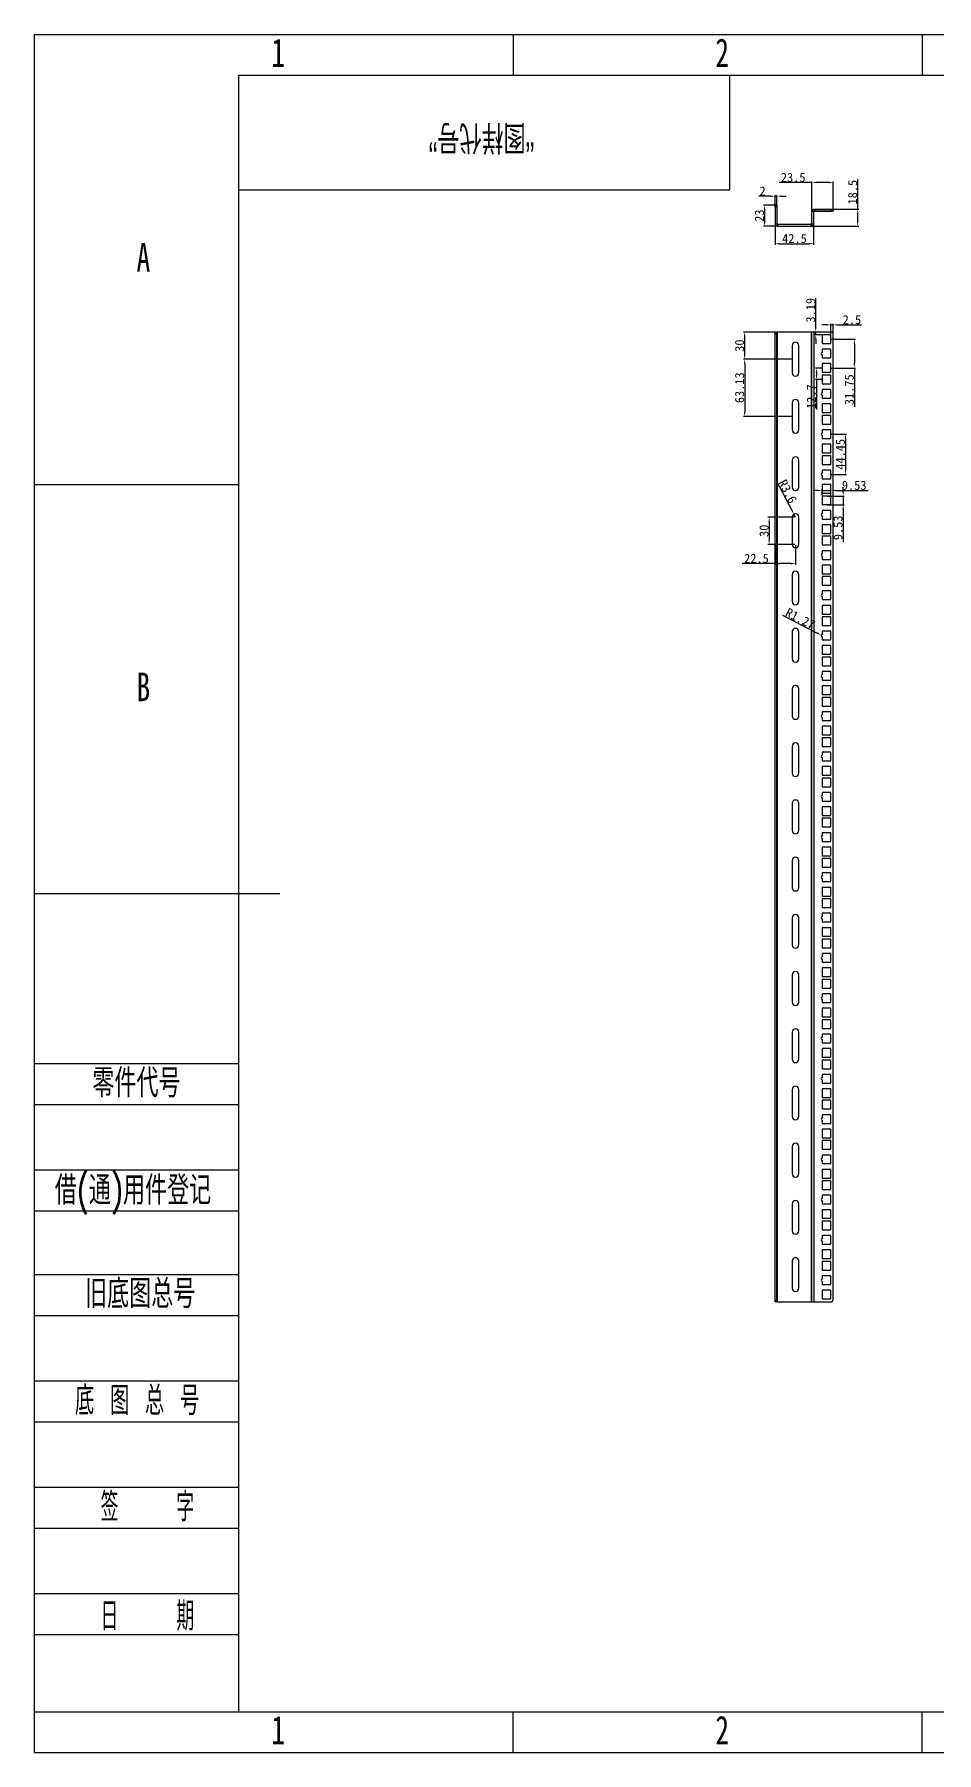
# Model space of a CAD drawing. Header units: millimetres. Extents: x -14348 to 6039, y -1826 to 2921.
# Drawn here: x -1327 to -331, y -1571 to 325 of the extents above; entities that cross this region are included whole.
import ezdxf

# ---------------------------------------------------------------- set-up
doc = ezdxf.new("R2010")
doc.units = ezdxf.units.MM
doc.layers.add('图框', color=7, linetype='Continuous')
doc.layers.add('标注', color=3, linetype='Continuous')
doc.layers.add('粗实线层', color=7, linetype='Continuous', lineweight=25)
doc.styles.add('SLDTEXTSTYLE0', font='TXT', dxfattribs={"width": 0.7, "bigfont": 'bigfont'})
doc.styles.add('SLDTEXTSTYLE2', font='TXT', dxfattribs={"width": 0.614286, "bigfont": 'bigfont'})
doc.styles.add('SLDTEXTSTYLE4', font='TXT', dxfattribs={"width": 0.566667, "bigfont": 'bigfont'})
doc.styles.add('SLDTEXTSTYLE5', font='TXT', dxfattribs={"width": 0.7})
doc.dimstyles.new('ISO-25', dxfattribs={"dimtxt": 10, "dimasz": 5, "dimexe": 1.25, "dimexo": 0.625, "dimtad": 1, "dimdsep": 46, "dimtxsty": 'Standard', "dimcen": 2.5, "dimadec": 0, "dimazin": 0, "dimtfac": 1, "dimtmove": 0, "dimatfit": 3, "dimfxl": 1, "dimarcsym": 0})

# ---------------------------------------------------------------- blocks, each defined once
blk = doc.blocks.new('*D126')
at = {"layer": 'Defpoints', "color": 0, "transparency": 16777216}
for p in [(-507.5, 136.7), (-521.2, 113.7), (-507, 113.7)]:
    blk.add_point(p, dxfattribs=at)
at = {"layer": '标注', "color": 0, "lineweight": -2, "transparency": 16777216}
for p, q in [((-508.1, 136.7), (-522.4, 136.7)), ((-521.2, 131.7), (-521.2, 118.7)), ((-507.6, 113.7), (-522.4, 113.7))]:
    blk.add_line(p, q, dxfattribs=at)
at = {"layer": '标注', "color": 0, "transparency": 16777216}
for points in [[(-522, 131.7), (-520.3, 131.7), (-521.2, 136.7)], [(-522, 118.7), (-520.3, 118.7), (-521.2, 113.7)]]:
    blk.add_solid(points, dxfattribs=at)
at = {"layer": '标注', "color": 0, "transparency": 16777216, "insert": (-526.8, 125.2), "char_height": 10, "attachment_point": 5, "rotation": 90}
blk.add_mtext('23', dxfattribs=at)
blk = doc.blocks.new('*D127')
at = {"layer": 'Defpoints', "color": 0, "transparency": 16777216}
for p in [(-509.5, 125.4), (-467, 122.9), (-467, 94.2)]:
    blk.add_point(p, dxfattribs=at)
at = {"layer": '标注', "color": 0, "lineweight": -2, "transparency": 16777216}
for p, q in [((-509.5, 124.8), (-509.5, 93)), ((-467, 122.3), (-467, 93)), ((-504.5, 94.2), (-472, 94.2))]:
    blk.add_line(p, q, dxfattribs=at)
at = {"layer": '标注', "color": 0, "transparency": 16777216}
for points in [[(-504.5, 95.1), (-504.5, 93.4), (-509.5, 94.2)], [(-472, 95.1), (-472, 93.4), (-467, 94.2)]]:
    blk.add_solid(points, dxfattribs=at)
at = {"layer": '标注', "color": 0, "transparency": 16777216, "insert": (-488.2, 99.9), "char_height": 10, "attachment_point": 5}
blk.add_mtext('42.5', dxfattribs=at)
blk = doc.blocks.new('*D128')
at = {"layer": 'Defpoints', "color": 0, "transparency": 16777216}
for p in [(-466.5, 132.2), (-418.4, 132.2), (-469.5, 113.7)]:
    blk.add_point(p, dxfattribs=at)
at = {"layer": '标注', "color": 0, "lineweight": -2, "transparency": 16777216}
for p, q in [((-418.4, 132.2), (-418.4, 165.1)), ((-465.8, 132.2), (-417.2, 132.2)), ((-418.4, 118.7), (-418.4, 127.2)), ((-468.8, 113.7), (-417.2, 113.7))]:
    blk.add_line(p, q, dxfattribs=at)
at = {"layer": '标注', "color": 0, "transparency": 16777216}
for points in [[(-419.2, 127.2), (-417.6, 127.2), (-418.4, 132.2)], [(-419.2, 118.7), (-417.6, 118.7), (-418.4, 113.7)]]:
    blk.add_solid(points, dxfattribs=at)
at = {"layer": '标注', "color": 0, "transparency": 16777216, "insert": (-424, 151.1), "char_height": 10, "attachment_point": 5, "rotation": 90}
blk.add_mtext('18.5', dxfattribs=at)
blk = doc.blocks.new('*D129')
at = {"layer": 'Defpoints', "color": 0, "transparency": 16777216}
for p in [(-469, 161.7), (-469, 129.7), (-445.5, 130.2)]:
    blk.add_point(p, dxfattribs=at)
at = {"layer": '标注', "color": 0, "lineweight": -2, "transparency": 16777216}
for p, q in [((-469, 161.7), (-505.2, 161.7)), ((-469, 130.3), (-469, 163)), ((-450.5, 161.7), (-464, 161.7)), ((-445.5, 130.8), (-445.5, 163))]:
    blk.add_line(p, q, dxfattribs=at)
at = {"layer": '标注', "color": 0, "transparency": 16777216}
for points in [[(-464, 162.6), (-464, 160.9), (-469, 161.7)], [(-450.5, 162.6), (-450.5, 160.9), (-445.5, 161.7)]]:
    blk.add_solid(points, dxfattribs=at)
at = {"layer": '标注', "color": 0, "transparency": 16777216, "insert": (-489.6, 167.4), "char_height": 10, "attachment_point": 5}
blk.add_mtext('23.5', dxfattribs=at)
blk = doc.blocks.new('*D130')
at = {"layer": 'Defpoints', "color": 0, "transparency": 16777216}
for p in [(-509.5, 146.7), (-509.5, 136.7), (-507.5, 136.7)]:
    blk.add_point(p, dxfattribs=at)
at = {"layer": '标注', "color": 0, "lineweight": -2, "transparency": 16777216}
for p, q in [((-514.5, 146.7), (-527.4, 146.7)), ((-509.5, 137.3), (-509.5, 147.9)), ((-507.5, 146.7), (-509.5, 146.7)), ((-507.5, 137.3), (-507.5, 147.9)), ((-502.5, 146.7), (-497.5, 146.7))]:
    blk.add_line(p, q, dxfattribs=at)
at = {"layer": '标注', "color": 0, "transparency": 16777216}
for points in [[(-514.5, 147.5), (-514.5, 145.8), (-509.5, 146.7)], [(-502.5, 147.5), (-502.5, 145.8), (-507.5, 146.7)]]:
    blk.add_solid(points, dxfattribs=at)
at = {"layer": '标注', "color": 0, "transparency": 16777216, "insert": (-523.4, 152.3), "char_height": 10, "attachment_point": 5}
blk.add_mtext('2', dxfattribs=at)
blk = doc.blocks.new('*D142')
at = {"layer": 'Defpoints', "color": 0, "transparency": 16777216}
for p in [(-464.7, -3.2), (-452.7, -3.2), (-452.7, -6.4)]:
    blk.add_point(p, dxfattribs=at)
at = {"layer": '标注', "color": 0, "lineweight": -2, "transparency": 16777216}
for p, q in [((-464.7, 1.8), (-464.7, 34.7)), ((-453.4, -3.2), (-466, -3.2)), ((-453.4, -6.4), (-466, -6.4)), ((-464.7, -6.4), (-464.7, -3.2)), ((-464.7, -11.4), (-464.7, -16.4))]:
    blk.add_line(p, q, dxfattribs=at)
at = {"layer": '标注', "color": 0, "transparency": 16777216}
for points in [[(-465.5, 1.8), (-463.9, 1.8), (-464.7, -3.2)], [(-465.5, -11.4), (-463.9, -11.4), (-464.7, -6.4)]]:
    blk.add_solid(points, dxfattribs=at)
at = {"layer": '标注', "color": 0, "transparency": 16777216, "insert": (-470.3, 20.8), "char_height": 10, "attachment_point": 5, "rotation": 90}
blk.add_mtext('3.19', dxfattribs=at)
blk = doc.blocks.new('*D143')
at = {"layer": 'Defpoints', "color": 0, "transparency": 16777216}
for p in [(-445.5, 4.7), (-448, -11.1), (-445.5, -11.1)]:
    blk.add_point(p, dxfattribs=at)
at = {"layer": '标注', "color": 0, "lineweight": -2, "transparency": 16777216}
for p, q in [((-453, 4.7), (-458, 4.7)), ((-448, -10.5), (-448, 5.9)), ((-448, 4.7), (-445.5, 4.7)), ((-445.5, -10.5), (-445.5, 5.9)), ((-440.5, 4.7), (-414.2, 4.7))]:
    blk.add_line(p, q, dxfattribs=at)
at = {"layer": '标注', "color": 0, "transparency": 16777216}
for points in [[(-453, 5.5), (-453, 3.8), (-448, 4.7)], [(-440.5, 5.5), (-440.5, 3.8), (-445.5, 4.7)]]:
    blk.add_solid(points, dxfattribs=at)
at = {"layer": '标注', "color": 0, "transparency": 16777216, "insert": (-424.8, 10.3), "char_height": 10, "attachment_point": 5}
blk.add_mtext('2.5', dxfattribs=at)
blk = doc.blocks.new('*D145')
at = {"layer": 'Defpoints', "color": 0, "transparency": 16777216}
for p in [(-543.1, -3.2), (-490.6, -3.2), (-490.6, -33.2)]:
    blk.add_point(p, dxfattribs=at)
at = {"layer": '标注', "color": 0, "lineweight": -2, "transparency": 16777216}
for p, q in [((-491.2, -3.2), (-544.3, -3.2)), ((-543.1, -28.2), (-543.1, -8.2)), ((-491.2, -33.2), (-544.3, -33.2))]:
    blk.add_line(p, q, dxfattribs=at)
at = {"layer": '标注', "color": 0, "transparency": 16777216}
for points in [[(-543.9, -8.2), (-542.3, -8.2), (-543.1, -3.2)], [(-543.9, -28.2), (-542.3, -28.2), (-543.1, -33.2)]]:
    blk.add_solid(points, dxfattribs=at)
at = {"layer": '标注', "color": 0, "transparency": 16777216, "insert": (-548.7, -18.2), "char_height": 10, "attachment_point": 5, "rotation": 90}
blk.add_mtext('30', dxfattribs=at)
blk = doc.blocks.new('*D146')
at = {"layer": 'Defpoints', "color": 0, "transparency": 16777216}
for p in [(-490.6, -33.2), (-543.1, -96.3), (-490.6, -96.3)]:
    blk.add_point(p, dxfattribs=at)
at = {"layer": '标注', "color": 0, "lineweight": -2, "transparency": 16777216}
for p, q in [((-491.2, -33.2), (-544.3, -33.2)), ((-543.1, -38.2), (-543.1, -91.3)), ((-491.2, -96.3), (-544.3, -96.3))]:
    blk.add_line(p, q, dxfattribs=at)
at = {"layer": '标注', "color": 0, "transparency": 16777216}
for points in [[(-543.9, -38.2), (-542.3, -38.2), (-543.1, -33.2)], [(-543.9, -91.3), (-542.3, -91.3), (-543.1, -96.3)]]:
    blk.add_solid(points, dxfattribs=at)
at = {"layer": '标注', "color": 0, "transparency": 16777216, "insert": (-548.7, -64.7), "char_height": 10, "attachment_point": 5, "rotation": 90}
blk.add_mtext('63.13', dxfattribs=at)
blk = doc.blocks.new('*D147')
at = {"layer": 'Defpoints', "color": 0, "transparency": 16777216}
for p in [(-487, -207.5), (-516.1, -237.5), (-487, -237.5)]:
    blk.add_point(p, dxfattribs=at)
at = {"layer": '标注', "color": 0, "lineweight": -2, "transparency": 16777216}
for p, q in [((-487.6, -207.5), (-517.4, -207.5)), ((-516.1, -212.5), (-516.1, -232.5)), ((-487.6, -237.5), (-517.4, -237.5))]:
    blk.add_line(p, q, dxfattribs=at)
at = {"layer": '标注', "color": 0, "transparency": 16777216}
for points in [[(-516.9, -212.5), (-515.3, -212.5), (-516.1, -207.5)], [(-516.9, -232.5), (-515.3, -232.5), (-516.1, -237.5)]]:
    blk.add_solid(points, dxfattribs=at)
at = {"layer": '标注', "color": 0, "transparency": 16777216, "insert": (-521.7, -222.5), "char_height": 10, "attachment_point": 5, "rotation": 90}
blk.add_mtext('30', dxfattribs=at)
blk = doc.blocks.new('*D148')
at = {"layer": 'Defpoints', "color": 0, "transparency": 16777216}
for p in [(-488.7, -204.4), (-487, -207.5)]:
    blk.add_point(p, dxfattribs=at)
at = {"layer": '标注', "color": 0, "lineweight": -2, "transparency": 16777216}
for p, q in [((-508, -167.9), (-491, -199.9)), ((-487, -207.5), (-488.7, -204.4))]:
    blk.add_line(p, q, dxfattribs=at)
at = {"layer": '标注', "color": 0, "transparency": 16777216}
blk.add_solid([(-490.3, -199.6), (-491.7, -200.3), (-488.7, -204.4)], dxfattribs=at)
at = {"layer": '标注', "color": 0, "transparency": 16777216, "insert": (-495.7, -179.1), "char_height": 10, "attachment_point": 5, "rotation": 297.8909}
blk.add_mtext('R3.6', dxfattribs=at)
blk = doc.blocks.new('*D149')
at = {"layer": 'Defpoints', "color": 0, "transparency": 16777216}
for p in [(-509.5, -237.5), (-487, -237.5), (-509.5, -258.7)]:
    blk.add_point(p, dxfattribs=at)
at = {"layer": '标注', "color": 0, "lineweight": -2, "transparency": 16777216}
for p, q in [((-509.5, -238.2), (-509.5, -260)), ((-487, -238.2), (-487, -260)), ((-509.5, -258.7), (-545.7, -258.7)), ((-492, -258.7), (-504.5, -258.7))]:
    blk.add_line(p, q, dxfattribs=at)
at = {"layer": '标注', "color": 0, "transparency": 16777216}
for points in [[(-504.5, -257.9), (-504.5, -259.6), (-509.5, -258.7)], [(-492, -257.9), (-492, -259.6), (-487, -258.7)]]:
    blk.add_solid(points, dxfattribs=at)
at = {"layer": '标注', "color": 0, "transparency": 16777216, "insert": (-530.1, -253.1), "char_height": 10, "attachment_point": 5}
blk.add_mtext('22.5', dxfattribs=at)
blk = doc.blocks.new('*D150')
at = {"layer": 'Defpoints', "color": 0, "transparency": 16777216}
for p in [(-448, -11.1), (-448, -42.9), (-422.1, -42.9)]:
    blk.add_point(p, dxfattribs=at)
at = {"layer": '标注', "color": 0, "lineweight": -2, "transparency": 16777216}
for p, q in [((-447.3, -11.1), (-420.8, -11.1)), ((-422.1, -16.1), (-422.1, -37.9)), ((-447.3, -42.9), (-420.8, -42.9)), ((-422.1, -42.9), (-422.1, -85.8))]:
    blk.add_line(p, q, dxfattribs=at)
at = {"layer": '标注', "color": 0, "transparency": 16777216}
for points in [[(-422.9, -16.1), (-421.3, -16.1), (-422.1, -11.1)], [(-422.9, -37.9), (-421.3, -37.9), (-422.1, -42.9)]]:
    blk.add_solid(points, dxfattribs=at)
at = {"layer": '标注', "color": 0, "transparency": 16777216, "insert": (-427.7, -66.8), "char_height": 10, "attachment_point": 5, "rotation": 90}
blk.add_mtext('31.75', dxfattribs=at)
blk = doc.blocks.new('*D151')
at = {"layer": 'Defpoints', "color": 0, "transparency": 16777216}
for p in [(-463.9, -55.6), (-457.5, -42.9), (-457.5, -55.6)]:
    blk.add_point(p, dxfattribs=at)
at = {"layer": '标注', "color": 0, "lineweight": -2, "transparency": 16777216}
for p, q in [((-458.1, -42.9), (-465.1, -42.9)), ((-458.1, -55.6), (-465.1, -55.6)), ((-463.9, -47.9), (-463.9, -50.6)), ((-463.9, -55.6), (-463.9, -88.5))]:
    blk.add_line(p, q, dxfattribs=at)
at = {"layer": '标注', "color": 0, "transparency": 16777216}
for points in [[(-464.7, -47.9), (-463, -47.9), (-463.9, -42.9)], [(-464.7, -50.6), (-463, -50.6), (-463.9, -55.6)]]:
    blk.add_solid(points, dxfattribs=at)
at = {"layer": '标注', "color": 0, "transparency": 16777216, "insert": (-469.5, -74.5), "char_height": 10, "attachment_point": 5, "rotation": 90}
blk.add_mtext('12.7', dxfattribs=at)
blk = doc.blocks.new('*D152')
at = {"layer": 'Defpoints', "color": 0, "transparency": 16777216}
for p in [(-448, -115.9), (-448, -160.3), (-431.9, -160.3)]:
    blk.add_point(p, dxfattribs=at)
at = {"layer": '标注', "color": 0, "lineweight": -2, "transparency": 16777216}
for p, q in [((-447.3, -115.9), (-430.6, -115.9)), ((-431.9, -120.9), (-431.9, -155.3)), ((-447.3, -160.3), (-430.6, -160.3))]:
    blk.add_line(p, q, dxfattribs=at)
at = {"layer": '标注', "color": 0, "transparency": 16777216}
for points in [[(-432.7, -120.9), (-431, -120.9), (-431.9, -115.9)], [(-432.7, -155.3), (-431, -155.3), (-431.9, -160.3)]]:
    blk.add_solid(points, dxfattribs=at)
at = {"layer": '标注', "color": 0, "transparency": 16777216, "insert": (-437.5, -138.1), "char_height": 10, "attachment_point": 5, "rotation": 90}
blk.add_mtext('44.45', dxfattribs=at)
blk = doc.blocks.new('*D153')
at = {"layer": 'Defpoints', "color": 0, "transparency": 16777216}
for p in [(-457.5, -184.2), (-448, -178), (-448, -184.2)]:
    blk.add_point(p, dxfattribs=at)
at = {"layer": '标注', "color": 0, "lineweight": -2, "transparency": 16777216}
for p, q in [((-462.5, -178), (-467.5, -178)), ((-457.5, -183.5), (-457.5, -176.7)), ((-457.5, -178), (-448, -178)), ((-448, -183.5), (-448, -176.7)), ((-443, -178), (-406.7, -178))]:
    blk.add_line(p, q, dxfattribs=at)
at = {"layer": '标注', "color": 0, "transparency": 16777216}
for points in [[(-462.5, -177.2), (-462.5, -178.8), (-457.5, -178)], [(-443, -177.2), (-443, -178.8), (-448, -178)]]:
    blk.add_solid(points, dxfattribs=at)
at = {"layer": '标注', "color": 0, "transparency": 16777216, "insert": (-422.3, -172.4), "char_height": 10, "attachment_point": 5}
blk.add_mtext('9.53', dxfattribs=at)
blk = doc.blocks.new('*D154')
at = {"layer": 'Defpoints', "color": 0, "transparency": 16777216}
for p in [(-452.7, -184.2), (-452.7, -193.7), (-434.5, -193.7)]:
    blk.add_point(p, dxfattribs=at)
at = {"layer": '标注', "color": 0, "lineweight": -2, "transparency": 16777216}
for p, q in [((-452.1, -184.2), (-433.2, -184.2)), ((-434.5, -179.2), (-434.5, -174.2)), ((-434.5, -184.2), (-434.5, -193.7)), ((-452.1, -193.7), (-433.2, -193.7)), ((-434.5, -198.7), (-434.5, -234.9))]:
    blk.add_line(p, q, dxfattribs=at)
at = {"layer": '标注', "color": 0, "transparency": 16777216}
for points in [[(-435.3, -179.2), (-433.6, -179.2), (-434.5, -184.2)], [(-435.3, -198.7), (-433.6, -198.7), (-434.5, -193.7)]]:
    blk.add_solid(points, dxfattribs=at)
at = {"layer": '标注', "color": 0, "transparency": 16777216, "insert": (-440.1, -219.3), "char_height": 10, "attachment_point": 5, "rotation": 90}
blk.add_mtext('9.53', dxfattribs=at)
blk = doc.blocks.new('*D155')
at = {"layer": 'Defpoints', "color": 0, "transparency": 16777216}
for p in [(-458.6, -337.6), (-457.5, -338.1)]:
    blk.add_point(p, dxfattribs=at)
at = {"layer": '标注', "color": 0, "lineweight": -2, "transparency": 16777216}
for p, q in [((-501.3, -315.7), (-463.1, -335.3)), ((-457.5, -338.1), (-458.6, -337.6))]:
    blk.add_line(p, q, dxfattribs=at)
at = {"layer": '标注', "color": 0, "transparency": 16777216}
blk.add_solid([(-462.7, -334.5), (-463.5, -336), (-458.6, -337.6)], dxfattribs=at)
at = {"layer": '标注', "color": 0, "transparency": 16777216, "insert": (-481.8, -319.3), "char_height": 10, "attachment_point": 5, "rotation": 332.8352}
blk.add_mtext('R1.27', dxfattribs=at)

msp = doc.modelspace()

# ---------------------------------------------------------------- linework, layer by layer
at = {"color": 7, "linetype": 'Continuous', "lineweight": 25}
for p, q in [((-509.471, 136.664), (-507.471, 136.664)), ((-509.471, 134.664), (-509.471, 136.664)), ((-509.471, 134.664), (-509.471, 116.164)), ((-507.471, 134.664), (-509.471, 134.664)), ((-507.471, 136.664), (-507.471, 134.664)), ((-507.471, 134.664), (-507.471, 116.164)), ((-509.471, 116.164), (-507.471, 116.164)), ((-506.971, 115.664), (-506.971, 113.664)), ((-506.971, 115.664), (-469.471, 115.664)), ((-469.471, 113.664), (-469.471, 115.664)), ((-466.971, 129.664), (-468.971, 129.664)), ((-468.971, 116.164), (-468.971, 129.664)), ((-468.971, 116.164), (-466.971, 116.164)), ((-466.971, 116.164), (-466.971, 129.664)), ((-466.471, 132.164), (-466.471, 130.164)), ((-466.471, 132.164), (-447.471, 132.164)), ((-466.471, 130.164), (-447.471, 130.164)), ((-447.471, 130.164), (-447.471, 132.164)), ((-447.471, 132.164), (-445.471, 132.164)), ((-445.471, 130.164), (-447.471, 130.164)), ((-445.471, 132.164), (-445.471, 130.164)), ((-506.971, 113.664), (-469.471, 113.664)), ((-509.471, -3.168), (-507.471, -3.168)), ((-509.471, -5.168), (-509.471, -3.168)), ((-507.471, -5.168), (-509.471, -5.168)), ((-509.471, -1071.168), (-509.471, -5.168)), ((-507.471, -3.168), (-507.471, -5.168)), ((-507.471, -3.168), (-506.971, -3.168)), ((-507.471, -1071.168), (-507.471, -5.168)), ((-506.971, -1073.168), (-506.971, -3.168)), ((-506.971, -3.168), (-469.471, -3.168)), ((-490.571, -18.168), (-490.571, -48.168)), ((-483.371, -48.168), (-483.371, -18.168)), ((-469.471, -1073.168), (-469.471, -3.168)), ((-469.471, -3.168), (-468.971, -3.168)), ((-468.971, -1073.168), (-468.971, -3.168)), ((-468.971, -3.168), (-466.471, -3.168)), ((-466.471, -1073.168), (-466.471, -3.168)), ((-466.471, -3.168), (-447.471, -3.168)), ((-447.971, -6.353), (-457.501, -6.353)), ((-457.501, -6.353), (-457.501, -15.883)), ((-457.501, -15.883), (-447.971, -15.883)), ((-447.971, -15.883), (-447.971, -6.353)), ((-445.471, -1071.168), (-445.471, -5.168)), ((-447.971, -22.228), (-457.501, -22.228)), ((-457.501, -22.228), (-457.501, -25.723)), ((-457.501, -28.263), (-457.501, -31.758)), ((-457.501, -31.758), (-447.971, -31.758)), ((-447.971, -31.758), (-447.971, -22.228)), ((-447.971, -38.103), (-457.501, -38.103)), ((-457.501, -38.103), (-457.501, -47.633)), ((-457.501, -47.633), (-447.971, -47.633)), ((-447.971, -50.803), (-457.501, -50.803)), ((-457.501, -50.803), (-457.501, -60.333)), ((-447.971, -47.633), (-447.971, -38.103)), ((-447.971, -60.333), (-447.971, -50.803)), ((-457.501, -60.333), (-447.971, -60.333)), ((-447.971, -66.678), (-457.501, -66.678)), ((-457.501, -66.678), (-457.501, -70.173)), ((-457.501, -72.713), (-457.501, -76.208)), ((-447.971, -76.208), (-447.971, -66.678)), ((-490.571, -81.293), (-490.571, -111.293)), ((-483.371, -111.293), (-483.371, -81.293)), ((-457.501, -76.208), (-447.971, -76.208)), ((-447.971, -82.553), (-457.501, -82.553)), ((-457.501, -82.553), (-457.501, -92.083)), ((-457.501, -92.083), (-447.971, -92.083)), ((-447.971, -92.083), (-447.971, -82.553)), ((-447.971, -95.253), (-457.501, -95.253)), ((-457.501, -95.253), (-457.501, -104.783)), ((-457.501, -104.783), (-447.971, -104.783)), ((-447.971, -111.128), (-457.501, -111.128)), ((-457.501, -111.128), (-457.501, -114.623)), ((-447.971, -104.783), (-447.971, -95.253)), ((-447.971, -120.658), (-447.971, -111.128)), ((-457.501, -117.163), (-457.501, -120.658)), ((-457.501, -120.658), (-447.971, -120.658)), ((-447.971, -127.003), (-457.501, -127.003)), ((-457.501, -127.003), (-457.501, -136.533)), ((-447.971, -136.533), (-447.971, -127.003)), ((-490.571, -144.418), (-490.571, -174.418)), ((-483.371, -174.418), (-483.371, -144.418)), ((-457.501, -136.533), (-447.971, -136.533)), ((-447.971, -139.703), (-457.501, -139.703)), ((-457.501, -139.703), (-457.501, -149.233)), ((-457.501, -149.233), (-447.971, -149.233)), ((-447.971, -149.233), (-447.971, -139.703)), ((-447.971, -155.578), (-457.501, -155.578)), ((-457.501, -155.578), (-457.501, -159.073)), ((-457.501, -161.613), (-457.501, -165.108)), ((-457.501, -165.108), (-447.971, -165.108)), ((-447.971, -165.108), (-447.971, -155.578)), ((-447.971, -171.453), (-457.501, -171.453)), ((-457.501, -171.453), (-457.501, -180.983)), ((-457.501, -180.983), (-447.971, -180.983)), ((-447.971, -184.153), (-457.501, -184.153)), ((-457.501, -184.153), (-457.501, -193.683)), ((-447.971, -180.983), (-447.971, -171.453)), ((-447.971, -193.683), (-447.971, -184.153)), ((-490.571, -207.543), (-490.571, -237.543)), ((-483.371, -237.543), (-483.371, -207.543)), ((-457.501, -193.683), (-447.971, -193.683)), ((-447.971, -200.028), (-457.501, -200.028)), ((-457.501, -200.028), (-457.501, -203.523)), ((-457.501, -206.063), (-457.501, -209.558)), ((-447.971, -209.558), (-447.971, -200.028)), ((-457.501, -209.558), (-447.971, -209.558)), ((-447.971, -215.903), (-457.501, -215.903)), ((-457.501, -215.903), (-457.501, -225.433)), ((-457.501, -225.433), (-447.971, -225.433)), ((-447.971, -225.433), (-447.971, -215.903)), ((-447.971, -228.603), (-457.501, -228.603)), ((-457.501, -228.603), (-457.501, -238.133)), ((-457.501, -238.133), (-447.971, -238.133)), ((-447.971, -244.478), (-457.501, -244.478)), ((-457.501, -244.478), (-457.501, -247.973)), ((-447.971, -238.133), (-447.971, -228.603)), ((-447.971, -254.008), (-447.971, -244.478)), ((-457.501, -250.513), (-457.501, -254.008)), ((-457.501, -254.008), (-447.971, -254.008)), ((-447.971, -260.353), (-457.501, -260.353)), ((-457.501, -260.353), (-457.501, -269.883)), ((-447.971, -269.883), (-447.971, -260.353)), ((-490.571, -270.668), (-490.571, -300.668)), ((-483.371, -300.668), (-483.371, -270.668)), ((-457.501, -269.883), (-447.971, -269.883)), ((-447.971, -273.053), (-457.501, -273.053)), ((-457.501, -273.053), (-457.501, -282.583)), ((-457.501, -282.583), (-447.971, -282.583)), ((-447.971, -282.583), (-447.971, -273.053)), ((-447.971, -288.928), (-457.501, -288.928)), ((-457.501, -288.928), (-457.501, -292.423)), ((-457.501, -294.963), (-457.501, -298.458)), ((-457.501, -298.458), (-447.971, -298.458)), ((-447.971, -298.458), (-447.971, -288.928)), ((-447.971, -304.803), (-457.501, -304.803)), ((-457.501, -304.803), (-457.501, -314.333)), ((-457.501, -314.333), (-447.971, -314.333)), ((-447.971, -317.503), (-457.501, -317.503)), ((-457.501, -317.503), (-457.501, -327.033)), ((-447.971, -314.333), (-447.971, -304.803)), ((-447.971, -327.033), (-447.971, -317.503)), ((-490.571, -333.793), (-490.571, -363.793)), ((-483.371, -363.793), (-483.371, -333.793)), ((-457.501, -327.033), (-447.971, -327.033)), ((-447.971, -333.378), (-457.501, -333.378)), ((-457.501, -333.378), (-457.501, -336.873)), ((-457.501, -339.413), (-457.501, -342.908)), ((-447.971, -342.908), (-447.971, -333.378)), ((-457.501, -342.908), (-447.971, -342.908)), ((-447.971, -349.253), (-457.501, -349.253)), ((-457.501, -349.253), (-457.501, -358.783)), ((-457.501, -358.783), (-447.971, -358.783)), ((-447.971, -358.783), (-447.971, -349.253)), ((-447.971, -361.953), (-457.501, -361.953)), ((-457.501, -361.953), (-457.501, -371.483)), ((-457.501, -371.483), (-447.971, -371.483)), ((-447.971, -377.828), (-457.501, -377.828)), ((-457.501, -377.828), (-457.501, -381.323)), ((-447.971, -371.483), (-447.971, -361.953)), ((-447.971, -387.358), (-447.971, -377.828)), ((-490.571, -396.918), (-490.571, -426.918)), ((-483.371, -426.918), (-483.371, -396.918)), ((-457.501, -383.863), (-457.501, -387.358)), ((-457.501, -387.358), (-447.971, -387.358)), ((-447.971, -393.703), (-457.501, -393.703)), ((-457.501, -393.703), (-457.501, -403.233)), ((-447.971, -403.233), (-447.971, -393.703)), ((-457.501, -403.233), (-447.971, -403.233)), ((-447.971, -406.403), (-457.501, -406.403)), ((-457.501, -406.403), (-457.501, -415.933)), ((-457.501, -415.933), (-447.971, -415.933)), ((-447.971, -415.933), (-447.971, -406.403)), ((-447.971, -422.278), (-457.501, -422.278)), ((-457.501, -422.278), (-457.501, -425.773)), ((-457.501, -428.313), (-457.501, -431.808)), ((-457.501, -431.808), (-447.971, -431.808)), ((-447.971, -431.808), (-447.971, -422.278)), ((-447.971, -438.153), (-457.501, -438.153)), ((-457.501, -438.153), (-457.501, -447.683)), ((-457.501, -447.683), (-447.971, -447.683)), ((-447.971, -450.853), (-457.501, -450.853)), ((-457.501, -450.853), (-457.501, -460.383)), ((-447.971, -447.683), (-447.971, -438.153)), ((-447.971, -460.383), (-447.971, -450.853)), ((-490.571, -460.043), (-490.571, -490.043)), ((-483.371, -490.043), (-483.371, -460.043)), ((-457.501, -460.383), (-447.971, -460.383)), ((-447.971, -466.728), (-457.501, -466.728)), ((-457.501, -466.728), (-457.501, -470.223)), ((-457.501, -472.763), (-457.501, -476.258)), ((-447.971, -476.258), (-447.971, -466.728)), ((-457.501, -476.258), (-447.971, -476.258)), ((-447.971, -482.603), (-457.501, -482.603)), ((-457.501, -482.603), (-457.501, -492.133)), ((-457.501, -492.133), (-447.971, -492.133)), ((-447.971, -492.133), (-447.971, -482.603)), ((-447.971, -495.303), (-457.501, -495.303)), ((-457.501, -495.303), (-457.501, -504.833)), ((-457.501, -504.833), (-447.971, -504.833)), ((-447.971, -511.178), (-457.501, -511.178)), ((-457.501, -511.178), (-457.501, -514.673)), ((-447.971, -504.833), (-447.971, -495.303)), ((-447.971, -520.708), (-447.971, -511.178)), ((-490.571, -523.168), (-490.571, -553.168)), ((-483.371, -553.168), (-483.371, -523.168)), ((-457.501, -517.213), (-457.501, -520.708)), ((-457.501, -520.708), (-447.971, -520.708)), ((-447.971, -527.053), (-457.501, -527.053)), ((-457.501, -527.053), (-457.501, -536.583)), ((-447.971, -536.583), (-447.971, -527.053)), ((-457.501, -536.583), (-447.971, -536.583)), ((-447.971, -539.753), (-457.501, -539.753)), ((-457.501, -539.753), (-457.501, -549.283)), ((-457.501, -549.283), (-447.971, -549.283)), ((-447.971, -549.283), (-447.971, -539.753)), ((-447.971, -555.628), (-457.501, -555.628)), ((-457.501, -555.628), (-457.501, -559.123)), ((-457.501, -561.663), (-457.501, -565.158)), ((-457.501, -565.158), (-447.971, -565.158)), ((-447.971, -565.158), (-447.971, -555.628)), ((-490.571, -586.293), (-490.571, -616.293)), ((-483.371, -616.293), (-483.371, -586.293)), ((-447.971, -571.503), (-457.501, -571.503)), ((-457.501, -571.503), (-457.501, -581.033)), ((-457.501, -581.033), (-447.971, -581.033)), ((-447.971, -584.203), (-457.501, -584.203)), ((-457.501, -584.203), (-457.501, -593.733)), ((-447.971, -581.033), (-447.971, -571.503)), ((-447.971, -593.733), (-447.971, -584.203)), ((-457.501, -593.733), (-447.971, -593.733)), ((-447.971, -600.078), (-457.501, -600.078)), ((-457.501, -600.078), (-457.501, -603.573)), ((-457.501, -606.113), (-457.501, -609.608)), ((-447.971, -609.608), (-447.971, -600.078)), ((-457.501, -609.608), (-447.971, -609.608)), ((-447.971, -615.953), (-457.501, -615.953)), ((-457.501, -615.953), (-457.501, -625.483)), ((-457.501, -625.483), (-447.971, -625.483)), ((-447.971, -625.483), (-447.971, -615.953)), ((-447.971, -628.653), (-457.501, -628.653)), ((-457.501, -628.653), (-457.501, -638.183)), ((-457.501, -638.183), (-447.971, -638.183)), ((-447.971, -644.528), (-457.501, -644.528)), ((-457.501, -644.528), (-457.501, -648.023)), ((-447.971, -638.183), (-447.971, -628.653)), ((-447.971, -654.058), (-447.971, -644.528)), ((-490.571, -649.418), (-490.571, -679.418)), ((-483.371, -679.418), (-483.371, -649.418)), ((-457.501, -650.563), (-457.501, -654.058)), ((-457.501, -654.058), (-447.971, -654.058)), ((-447.971, -660.403), (-457.501, -660.403)), ((-457.501, -660.403), (-457.501, -669.933)), ((-447.971, -669.933), (-447.971, -660.403)), ((-457.501, -669.933), (-447.971, -669.933)), ((-447.971, -673.103), (-457.501, -673.103)), ((-457.501, -673.103), (-457.501, -682.633)), ((-447.971, -682.633), (-447.971, -673.103)), ((-457.501, -682.633), (-447.971, -682.633)), ((-447.971, -688.978), (-457.501, -688.978)), ((-457.501, -688.978), (-457.501, -692.473)), ((-457.501, -695.013), (-457.501, -698.508)), ((-457.501, -698.508), (-447.971, -698.508)), ((-447.971, -698.508), (-447.971, -688.978)), ((-490.571, -712.543), (-490.571, -742.543)), ((-483.371, -742.543), (-483.371, -712.543)), ((-447.971, -704.853), (-457.501, -704.853)), ((-457.501, -704.853), (-457.501, -714.383)), ((-457.501, -714.383), (-447.971, -714.383)), ((-447.971, -717.553), (-457.501, -717.553)), ((-457.501, -717.553), (-457.501, -727.083)), ((-447.971, -714.383), (-447.971, -704.853)), ((-447.971, -727.083), (-447.971, -717.553)), ((-457.501, -727.083), (-447.971, -727.083)), ((-447.971, -733.428), (-457.501, -733.428)), ((-457.501, -733.428), (-457.501, -736.923)), ((-447.971, -742.958), (-447.971, -733.428)), ((-457.501, -739.463), (-457.501, -742.958)), ((-457.501, -742.958), (-447.971, -742.958)), ((-447.971, -749.303), (-457.501, -749.303)), ((-457.501, -749.303), (-457.501, -758.833)), ((-447.971, -758.833), (-447.971, -749.303)), ((-490.571, -775.668), (-490.571, -805.668)), ((-483.371, -805.668), (-483.371, -775.668)), ((-457.501, -758.833), (-447.971, -758.833)), ((-447.971, -762.003), (-457.501, -762.003)), ((-457.501, -762.003), (-457.501, -771.533)), ((-457.501, -771.533), (-447.971, -771.533)), ((-447.971, -771.533), (-447.971, -762.003)), ((-447.971, -777.878), (-457.501, -777.878)), ((-457.501, -777.878), (-457.501, -781.373)), ((-457.501, -783.913), (-457.501, -787.408)), ((-457.501, -787.408), (-447.971, -787.408)), ((-447.971, -793.753), (-457.501, -793.753)), ((-457.501, -793.753), (-457.501, -803.283)), ((-447.971, -787.408), (-447.971, -777.878)), ((-447.971, -803.283), (-447.971, -793.753)), ((-457.501, -803.283), (-447.971, -803.283)), ((-447.971, -806.453), (-457.501, -806.453)), ((-457.501, -806.453), (-457.501, -815.983)), ((-447.971, -815.983), (-447.971, -806.453)), ((-457.501, -815.983), (-447.971, -815.983)), ((-447.971, -822.328), (-457.501, -822.328)), ((-457.501, -822.328), (-457.501, -825.823)), ((-457.501, -828.363), (-457.501, -831.858)), ((-457.501, -831.858), (-447.971, -831.858)), ((-447.971, -831.858), (-447.971, -822.328)), ((-490.571, -838.793), (-490.571, -868.793)), ((-483.371, -868.793), (-483.371, -838.793)), ((-447.971, -838.203), (-457.501, -838.203)), ((-457.501, -838.203), (-457.501, -847.733)), ((-457.501, -847.733), (-447.971, -847.733)), ((-447.971, -850.903), (-457.501, -850.903)), ((-457.501, -850.903), (-457.501, -860.433)), ((-447.971, -847.733), (-447.971, -838.203)), ((-447.971, -860.433), (-447.971, -850.903)), ((-457.501, -860.433), (-447.971, -860.433)), ((-447.971, -866.778), (-457.501, -866.778)), ((-457.501, -866.778), (-457.501, -870.273)), ((-447.971, -876.308), (-447.971, -866.778)), ((-457.501, -872.813), (-457.501, -876.308)), ((-457.501, -876.308), (-447.971, -876.308)), ((-447.971, -882.653), (-457.501, -882.653)), ((-457.501, -882.653), (-457.501, -892.183)), ((-447.971, -892.183), (-447.971, -882.653)), ((-490.571, -901.918), (-490.571, -931.918)), ((-483.371, -931.918), (-483.371, -901.918)), ((-457.501, -892.183), (-447.971, -892.183)), ((-447.971, -895.353), (-457.501, -895.353)), ((-457.501, -895.353), (-457.501, -904.883)), ((-457.501, -904.883), (-447.971, -904.883)), ((-447.971, -904.883), (-447.971, -895.353)), ((-447.971, -911.228), (-457.501, -911.228)), ((-457.501, -911.228), (-457.501, -914.723)), ((-457.501, -917.263), (-457.501, -920.758)), ((-457.501, -920.758), (-447.971, -920.758)), ((-447.971, -927.103), (-457.501, -927.103)), ((-457.501, -927.103), (-457.501, -936.633)), ((-447.971, -920.758), (-447.971, -911.228)), ((-447.971, -936.633), (-447.971, -927.103)), ((-457.501, -936.633), (-447.971, -936.633)), ((-447.971, -939.803), (-457.501, -939.803)), ((-457.501, -939.803), (-457.501, -949.333)), ((-447.971, -949.333), (-447.971, -939.803)), ((-490.571, -965.043), (-490.571, -995.043)), ((-483.371, -995.043), (-483.371, -965.043)), ((-457.501, -949.333), (-447.971, -949.333)), ((-447.971, -955.678), (-457.501, -955.678)), ((-457.501, -955.678), (-457.501, -959.173)), ((-457.501, -961.713), (-457.501, -965.208)), ((-457.501, -965.208), (-447.971, -965.208)), ((-447.971, -965.208), (-447.971, -955.678)), ((-447.971, -971.553), (-457.501, -971.553)), ((-457.501, -971.553), (-457.501, -981.083)), ((-457.501, -981.083), (-447.971, -981.083)), ((-447.971, -984.253), (-457.501, -984.253)), ((-457.501, -984.253), (-457.501, -993.783)), ((-447.971, -981.083), (-447.971, -971.553)), ((-447.971, -993.783), (-447.971, -984.253)), ((-457.501, -993.783), (-447.971, -993.783)), ((-447.971, -1000.128), (-457.501, -1000.128)), ((-457.501, -1000.128), (-457.501, -1003.623)), ((-447.971, -1009.658), (-447.971, -1000.128)), ((-457.501, -1006.163), (-457.501, -1009.658)), ((-457.501, -1009.658), (-447.971, -1009.658)), ((-447.971, -1016.003), (-457.501, -1016.003)), ((-457.501, -1016.003), (-457.501, -1025.533)), ((-447.971, -1025.533), (-447.971, -1016.003)), ((-490.571, -1028.168), (-490.571, -1058.168)), ((-483.371, -1058.168), (-483.371, -1028.168)), ((-457.501, -1025.533), (-447.971, -1025.533)), ((-447.971, -1028.703), (-457.501, -1028.703)), ((-457.501, -1028.703), (-457.501, -1038.233)), ((-457.501, -1038.233), (-447.971, -1038.233)), ((-447.971, -1038.233), (-447.971, -1028.703)), ((-447.971, -1044.578), (-457.501, -1044.578)), ((-457.501, -1044.578), (-457.501, -1048.073)), ((-457.501, -1050.613), (-457.501, -1054.108)), ((-457.501, -1054.108), (-447.971, -1054.108)), ((-447.971, -1060.453), (-457.501, -1060.453)), ((-457.501, -1060.453), (-457.501, -1069.983)), ((-447.971, -1054.108), (-447.971, -1044.578)), ((-447.971, -1069.983), (-447.971, -1060.453)), ((-509.471, -1071.168), (-507.471, -1071.168)), ((-509.471, -1073.168), (-509.471, -1071.168)), ((-507.471, -1073.168), (-509.471, -1073.168)), ((-507.471, -1071.168), (-507.471, -1073.168)), ((-507.471, -1073.168), (-506.971, -1073.168)), ((-506.971, -1073.168), (-469.471, -1073.168)), ((-469.471, -1073.168), (-468.971, -1073.168)), ((-468.971, -1073.168), (-466.471, -1073.168)), ((-466.471, -1073.168), (-447.471, -1073.168)), ((-457.501, -1069.983), (-447.971, -1069.983))]:
    msp.add_line(p, q, dxfattribs=at)
for centre, radius, start, end in [((-506.971, 116.164), 2.5, 180, 270), ((-506.971, 116.164), 0.5, 180, 270), ((-469.471, 116.164), 0.5, 270, 0), ((-469.471, 116.164), 2.5, 270, 0), ((-466.471, 129.664), 2.5, 90, 180), ((-466.471, 129.664), 0.5, 90, 180), ((-486.971, -18.168), 3.6, 0, 180), ((-447.471, -5.168), 2, 0, 90), ((-457.501, -26.993), 1.27, 90, 270), ((-486.971, -48.168), 3.6, 180, 0), ((-457.501, -71.443), 1.27, 90, 270), ((-486.971, -81.293), 3.6, 0, 180), ((-486.971, -111.293), 3.6, 180, 0), ((-457.501, -115.893), 1.27, 90, 270), ((-486.971, -144.418), 3.6, 0, 180), ((-457.501, -160.343), 1.27, 90, 270), ((-486.971, -174.418), 3.6, 180, 0), ((-486.971, -207.543), 3.6, 0, 180), ((-457.501, -204.793), 1.27, 90, 270), ((-486.971, -237.543), 3.6, 180, 0), ((-457.501, -249.243), 1.27, 90, 270), ((-486.971, -270.668), 3.6, 0, 180), ((-486.971, -300.668), 3.6, 180, 0), ((-457.501, -293.693), 1.27, 90, 270), ((-486.971, -333.793), 3.6, 0, 180), ((-457.501, -338.143), 1.27, 90, 270), ((-486.971, -363.793), 3.6, 180, 0), ((-486.971, -396.918), 3.6, 0, 180), ((-457.501, -382.593), 1.27, 90, 270), ((-486.971, -426.918), 3.6, 180, 0), ((-457.501, -427.043), 1.27, 90, 270), ((-486.971, -460.043), 3.6, 0, 180), ((-457.501, -471.493), 1.27, 90, 270), ((-486.971, -490.043), 3.6, 180, 0), ((-486.971, -523.168), 3.6, 0, 180), ((-457.501, -515.943), 1.27, 90, 270), ((-486.971, -553.168), 3.6, 180, 0), ((-457.501, -560.393), 1.27, 90, 270), ((-486.971, -586.293), 3.6, 0, 180), ((-457.501, -604.843), 1.27, 90, 270), ((-486.971, -616.293), 3.6, 180, 0), ((-486.971, -649.418), 3.6, 0, 180), ((-457.501, -649.293), 1.27, 90, 270), ((-486.971, -679.418), 3.6, 180, 0), ((-457.501, -693.743), 1.27, 90, 270), ((-486.971, -712.543), 3.6, 0, 180), ((-457.501, -738.193), 1.27, 90, 270), ((-486.971, -742.543), 3.6, 180, 0), ((-486.971, -775.668), 3.6, 0, 180), ((-457.501, -782.643), 1.27, 90, 270), ((-486.971, -805.668), 3.6, 180, 0), ((-457.501, -827.093), 1.27, 90, 270), ((-486.971, -838.793), 3.6, 0, 180), ((-486.971, -868.793), 3.6, 180, 0), ((-457.501, -871.543), 1.27, 90, 270), ((-486.971, -901.918), 3.6, 0, 180), ((-457.501, -915.993), 1.27, 90, 270), ((-486.971, -931.918), 3.6, 180, 0), ((-486.971, -965.043), 3.6, 0, 180), ((-457.501, -960.443), 1.27, 90, 270), ((-486.971, -995.043), 3.6, 180, 0), ((-457.501, -1004.893), 1.27, 90, 270), ((-486.971, -1028.168), 3.6, 0, 180), ((-486.971, -1058.168), 3.6, 180, 0), ((-457.501, -1049.343), 1.27, 90, 270), ((-447.471, -1071.168), 2, 270, 0)]:
    msp.add_arc(centre, radius, start, end, dxfattribs=at)
at = {"layer": '图框'}
for p, q in [((-1326.667, -1570.616), (-1326.667, 325.218)), ((-1326.667, 325.218), (1354.583, 325.218)), ((-798.542, 325.218), (-798.542, 280.079)), ((-347.154, 325.218), (-347.154, 280.079)), ((-1326.667, -171.31), (-1100.973, -171.31)), ((-1326.667, -810.291), (-1100.973, -810.291)), ((-1326.667, -855.43), (-1100.973, -855.43)), ((-1326.667, -927.652), (-1100.973, -927.652)), ((-1326.667, -972.791), (-1100.973, -972.791)), ((-1326.667, -1043.122), (-1100.973, -1043.122)), ((-1326.667, -1088.261), (-1100.973, -1088.261)), ((-1326.667, -1160.484), (-1100.973, -1160.484)), ((-1326.667, -1205.622), (-1100.973, -1205.622)), ((-1326.667, -1277.845), (-1100.973, -1277.845)), ((-1326.667, -1322.984), (-1100.973, -1322.984)), ((-1326.667, -1395.206), (-1100.973, -1395.206)), ((-1326.667, -1440.345), (-1100.973, -1440.345)), ((-1326.667, -1525.477), (-1100.973, -1525.477)), ((-798.542, -1570.616), (-798.542, -1525.477)), ((-347.154, -1570.616), (-347.154, -1525.477)), ((-1326.667, -1570.616), (1354.583, -1570.616))]:
    msp.add_line(p, q, dxfattribs=at)
at = {"layer": '图框', "linetype": 'Continuous', "lineweight": 25}
for p, q in [((-1100.973, -1525.477), (-1100.973, 280.079)), ((-1100.973, 280.079), (1309.444, 280.079))]:
    msp.add_line(p, q, dxfattribs=at)
at = {"layer": '图框', "lineweight": 25}
for p, q in [((-1326.667, -622.699), (-1055.834, -622.699)), ((-1100.973, -1525.477), (1309.444, -1525.477))]:
    msp.add_line(p, q, dxfattribs=at)
at = {"layer": '粗实线层'}
for p, q in [((-559.306, 153.69), (-559.306, 280.079)), ((-1100.973, 153.69), (-559.306, 153.69))]:
    msp.add_line(p, q, dxfattribs=at)

# ---------------------------------------------------------------- texts
at = {"layer": '图框'}
for s, insert, char_height, attachment_point, style in [('1', (-1057.69, 320.758), 31.597, 2, 'SLDTEXTSTYLE5'), ('2', (-567.933, 320.758), 31.597, 2, 'SLDTEXTSTYLE5'), ('A', (-1206.415, 95.064), 31.597, 2, 'SLDTEXTSTYLE5'), ('B', (-1206.415, -378.894), 31.597, 2, 'SLDTEXTSTYLE5'), ('零件代号', (-1262.718, -816.083), 31.5972, 1, 'SLDTEXTSTYLE0'), ('借(通)用件登记', (-1304.133, -934.405), 31.5972, 1, 'SLDTEXTSTYLE0'), ('旧底图总号', (-1270.749, -1048.595), 31.5972, 1, 'SLDTEXTSTYLE0'), ('底 图 总 号', (-1282.005, -1166.483), 31.5972, 1, 'SLDTEXTSTYLE2'), ('签    字', (-1201.996, -1283.862), 31.5972, 2, 'SLDTEXTSTYLE4'), ('日    期', (-1201.996, -1404.383), 31.5972, 2, 'SLDTEXTSTYLE4'), ('1', (-1057.69, -1529.936), 31.597, 2, 'SLDTEXTSTYLE5'), ('2', (-567.933, -1529.936), 31.597, 2, 'SLDTEXTSTYLE5')]:
    msp.add_mtext(s, dxfattribs=dict(at, insert=insert, char_height=char_height, attachment_point=attachment_point, style=style))
at = {"layer": '图框', "insert": (-833.426, 195.712), "char_height": 31.5972, "attachment_point": 2, "rotation": 180, "style": 'SLDTEXTSTYLE0'}
msp.add_mtext('“图样代号”', dxfattribs=at)

# ---------------------------------------------------------------- dimensions: what is measured, and where the dimension line sits
at = {"layer": '标注'}
for base, p1, p2, picture, middle in [((-468.971, 161.747), (-445.471, 130.164), (-468.971, 129.664), '*D129', (-489.596, 167.372)), ((-509.471, 146.657), (-507.471, 136.664), (-509.471, 136.664), '*D130', (-523.429, 152.282)), ((-466.971, 94.228), (-509.471, 125.414), (-466.971, 122.914), '*D127', (-488.221, 99.853)), ((-445.471, 4.657), (-447.971, -11.118), (-445.471, -11.118), '*D143', (-424.846, 10.282)), ((-447.971, -177.999), (-457.501, -184.153), (-447.971, -184.153), '*D153', (-422.346, -172.374)), ((-509.471, -258.749), (-486.971, -237.543), (-509.471, -237.543), '*D149', (-530.096, -253.124))]:
    dim = msp.add_linear_dim(base=base, p1=p1, p2=p2, dimstyle='ISO-25', dxfattribs=at)
    dim.commit()
    dim.dimension.update_dxf_attribs({"geometry": picture, "text_midpoint": middle})
for base, p1, p2, picture, middle in [((-418.411, 132.164), (-469.471, 113.664), (-466.471, 132.164), '*D128', (-424.036, 151.122)), ((-521.162, 113.664), (-507.471, 136.664), (-506.971, 113.664), '*D126', (-526.787, 125.164)), ((-464.702048346, -3.168476803), (-452.735800387, -6.353476803), (-452.735800387, -3.168476803), '*D142', (-470.327048346, 20.789856531)), ((-543.094, -3.168), (-490.571, -33.168), (-490.571, -3.168), '*D145', (-548.719, -18.168)), ((-422.098, -42.868), (-447.971, -11.118), (-447.971, -42.868), '*D150', (-427.723, -66.827)), ((-543.094173673, -96.293476803), (-490.570800387, -33.168476803), (-490.570800387, -96.293476803), '*D146', (-548.719173673, -64.730976803)), ((-463.882, -55.568), (-457.501, -42.868), (-457.501, -55.568), '*D151', (-469.507, -74.527)), ((-431.861, -160.343), (-447.971, -115.893), (-447.971, -160.343), '*D152', (-437.486, -138.118)), ((-434.471, -193.683), (-452.736, -184.153), (-452.736, -193.683), '*D154', (-440.096, -219.308)), ((-516.113, -237.543), (-486.971, -207.543), (-486.971, -237.543), '*D147', (-521.738, -222.543))]:
    dim = msp.add_linear_dim(base=base, p1=p1, p2=p2, angle=90, dimstyle='ISO-25', dxfattribs=at)
    dim.commit()
    dim.dimension.update_dxf_attribs({"geometry": picture, "text_midpoint": middle})
for center, mpoint, picture, middle in [((-486.971, -207.543), (-488.655, -204.362), '*D148', (-495.67, -179.082)), ((-457.501, -338.143), (-458.631, -337.564), '*D155', (-481.827, -319.338))]:
    dim = msp.add_radius_dim(center=center, mpoint=mpoint, dimstyle='ISO-25', dxfattribs=at)
    dim.commit()
    dim.dimension.update_dxf_attribs({"geometry": picture, "text_midpoint": middle})

doc.saveas('drawing.dxf')
